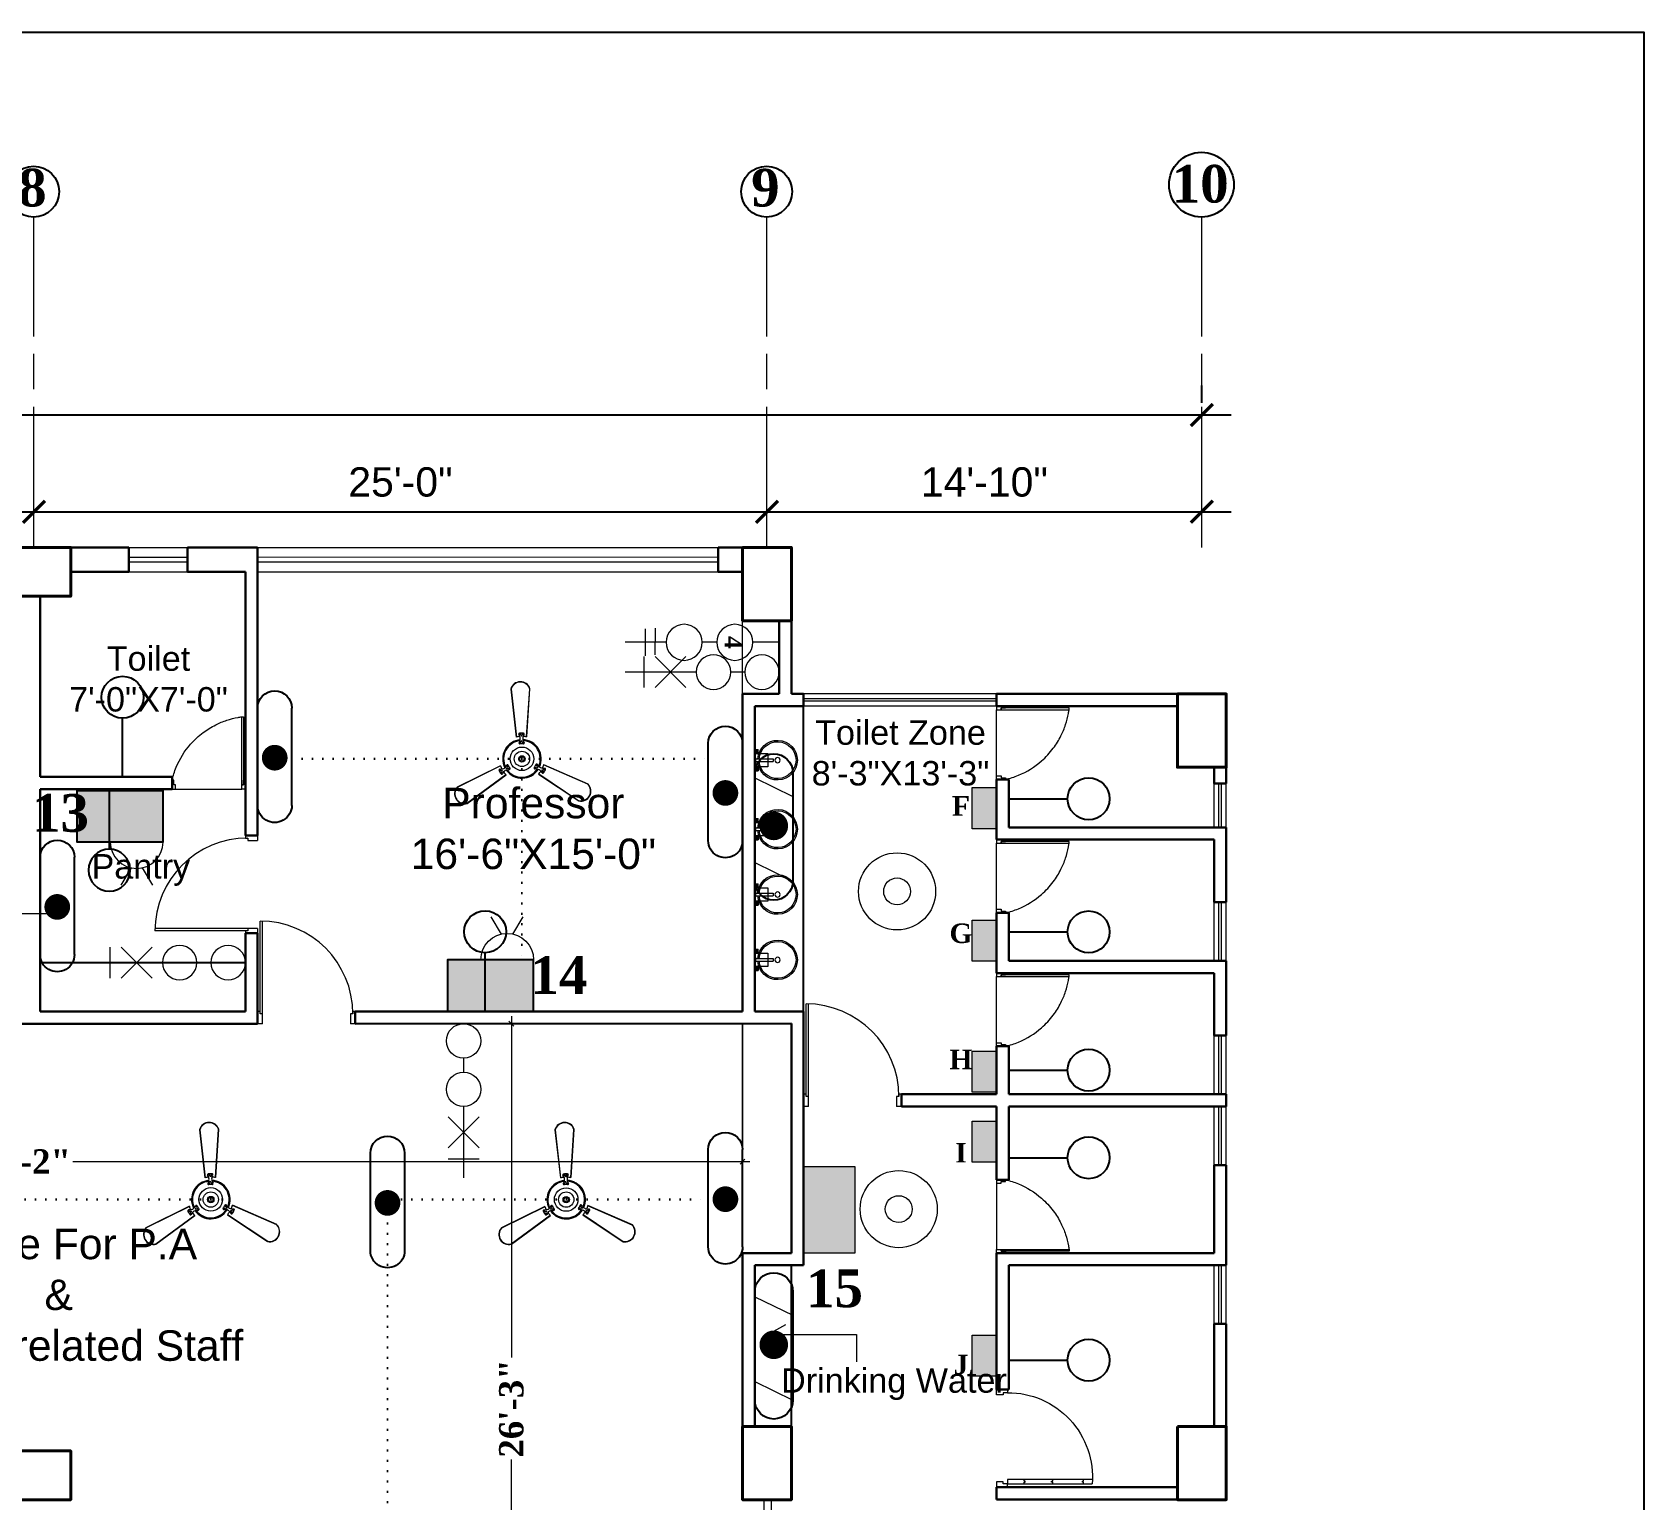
# Model space of a CAD drawing. Header units: inches. Extents: x -12 to 20935469, y -1604 to 24729220.
# Drawn here: x 20825579 to 20826238, y 24656648 to 24657249 of the extents above; entities that cross this region are included whole.
import ezdxf

# ---------------------------------------------------------------- set-up
doc = ezdxf.new("R2010")
doc.units = ezdxf.units.IN
doc.header["$LTSCALE"] = 0.03
doc.header["$MEASUREMENT"] = 0
doc.header["$PDMODE"] = 32
doc.header["$PDSIZE"] = 15
doc.linetypes.add('ACAD_ISO08W100', pattern=[36, 24, -3, 6, -3])
doc.linetypes.add('DOT', pattern=[0.25, 0, -0.25])
for name, color, linetype, lineweight in [('0-elect.fixture-3 fan', 200, 'Continuous', 20), ('2', 7, 'Continuous', 9), ('column', 1, 'Continuous', 40), ('Dim Line', 252, 'Continuous', 13), ('Dimiention', 75, 'Continuous', 18), ('Door', 7, 'Continuous', 18), ('E-CF', 4, 'Continuous', 30), ('Glass Line', 252, 'Continuous', 9), ('Grid Line', 252, 'Continuous', 18), ('Hatch', 253, 'Continuous', 15), ('line', 7, 'Continuous', 9), ('Main Wall', 7, 'Continuous', 30), ('STAIR', 46, 'Continuous', 15), ('TOILET FIXTURE', 142, 'Continuous', 5), ('wind.', 150, 'Continuous', 20)]:
    doc.layers.add(name, color=color, linetype=linetype, lineweight=lineweight)
for name, color, linetype in [('AC TEXT', 151, 'DOT'), ('DIM TEXT 2025', 7, 'Continuous'), ('H', 154, 'Continuous'), ('SB TEXT', 215, 'DOT'), ('TEXT', 7, 'Continuous'), ('w', 188, 'DOT')]:
    doc.layers.add(name, color=color, linetype=linetype)
doc.styles.add('2', font='swisscl.ttf')
doc.styles.add('RomanS', font='arial.ttf', dxfattribs={"height": 12})
doc.styles.get("Standard").update_dxf_attribs({"font": 'timesbd.ttf'})
doc.dimstyles.new('Aec_Arch_I', dxfattribs={"dimscale": 96, "dimtxt": 12, "dimasz": 0.09375, "dimexe": 0.125, "dimexo": 0.125, "dimgap": 0.0625, "dimtad": 1, "dimdec": 0, "dimzin": 3, "dimdsep": 46, "dimlunit": 4, "dimtxsty": 'RomanS', "dimblk1": 'ARCHTICK', "dimblk2": 'ARCHTICK', "dimsah": 1, "dimcen": 0.09375, "dimdle": 0.125, "dimadec": 0, "dimazin": 0, "dimtfac": 0.75, "dimtdec": 0, "dimtmove": 2, "dimatfit": 3, "dimldrblk": 'ARCHTICK', "dimfxl": 1, "dimfrac": 1, "dimtolj": 1, "dimtzin": 0, "dimarcsym": 0})
doc.dimstyles.new('Standard 8', dxfattribs={"dimtxt": 7, "dimasz": 2, "dimexe": 2, "dimexo": 2, "dimgap": 2, "dimtad": 0, "dimdec": 0, "dimzin": 3, "dimdsep": 46, "dimlunit": 4, "dimtxsty": 'Standard', "dimblk": 'OBLIQUE', "dimcen": 3, "dimdle": 3, "dimclrd": 256, "dimclre": 256, "dimclrt": 256, "dimadec": 0, "dimazin": 0, "dimtfac": 1, "dimtdec": 0, "dimtix": 1, "dimtofl": 0, "dimtmove": 0, "dimatfit": 0, "dimldrblk": 'OBLIQUE', "dimfxl": 1, "dimtolj": 1, "dimtzin": 0, "dimlwd": -1, "dimlwe": -1, "dimarcsym": 0})

# ---------------------------------------------------------------- blocks, each defined once
blk = doc.blocks.new('sssss-flat-876')
at = {"layer": 'Door', "linetype": 'Continuous', "ltscale": 3}
blk.add_line((3666.52, 84027.2), (3666.52, 84055.74), dxfattribs=at)
at = {"layer": 'Door', "linetype": 'Continuous', "ltscale": 3, "extrusion": (-7.21527e-09, -3.35624e-18, 1), "elevation": 0}
for points in [[(3666.52, 84057.2), (3666.52, 84055.74), (3668.35, 84055.74), (3668.35, 84056.47), (3670.18, 84056.47), (3670.18, 84057.2)], [(3668.35, 84055.74), (3696.16, 84055.74), (3696.16, 84056.47), (3668.35, 84056.47)]]:
    blk.add_lwpolyline(points, close=True, dxfattribs=at)
at = {"layer": 'Door', "linetype": 'Continuous', "ltscale": 3, "flags": 128}
blk.add_lwpolyline([(3670.18, 84027.2, 0.04096), (3675.47, 84028.9, 0.082496), (3684.93, 84034.78, 0.052187), (3689.72, 84039.97, 0.043988), (3692.86, 84045.05, 0.036571), (3694.75, 84049.63, 0.034751), (3695.92, 84054.2, 0.011435), (3696.16, 84055.74)], format="xyb", dxfattribs=at)
at = {"layer": 'Door', "linetype": 'Continuous', "ltscale": 3}
blk.add_lwpolyline([(3666.52, 84027.2), (3666.52, 84028.66), (3668.35, 84028.66), (3668.35, 84027.93), (3670.18, 84027.93), (3670.18, 84027.2)], close=True, dxfattribs=at)
blk = doc.blocks.new('$D40')
at = {"layer": 'Door'}
for p, q in [((1, 4), (1, 42)), ((2, 0), (2, 41.99)), ((1, 5), (0, 5)), ((2, 0), (0, 0)), ((2, 4), (1, 4)), ((39, 4), (38, 4)), ((38, 4), (38, 0)), ((40, 0), (38, 0)), ((40, 5), (38.99, 5)), ((39, 5), (39, 4))]:
    blk.add_line(p, q, dxfattribs=at)
blk.add_arc((1, 4), 38, 0, 90, dxfattribs=at)
blk = doc.blocks.new('Door_45')
at = {"layer": 'Door'}
for p, q in [((1.5, 4.97), (1.5, 43.97)), ((1.5, 40.03), (2.25, 40.03)), ((2.25, 40.03), (2.25, 39.53)), ((2.25, 39.53), (2.75, 39.53)), ((2.75, 39.53), (2.75, 40.03)), ((2.75, 40.03), (3.5, 40.03)), ((3.5, 44.03), (3.5, 4.97)), ((1.5, 25.77), (2.25, 25.77)), ((2.25, 25.77), (2.25, 25.27)), ((2.25, 25.27), (2.75, 25.27)), ((2.75, 25.77), (3.5, 25.77)), ((2.75, 25.27), (2.75, 25.77)), ((1.5, 12.57), (2.25, 12.57)), ((2.25, 12.57), (2.25, 13.07)), ((2.25, 13.07), (2.75, 13.07)), ((2.75, 13.07), (2.75, 12.57)), ((2.75, 12.57), (3.5, 12.57)), ((0, -0.03), (0, 4.97)), ((0, 4.97), (1.5, 4.97)), ((3.5, 4.97), (1.5, 4.97)), ((1.5, 4.97), (1.5, 2.97)), ((1.5, 2.97), (2.5, 2.97)), ((2.5, 2.97), (2.5, -0.03)), ((42.5, 3), (42.5, -0.03)), ((43.5, 3), (42.5, 3)), ((45, 5), (43.5, 5)), ((43.5, 5), (43.5, 3)), ((45, -0.03), (45, 5)), ((2.5, -0.03), (0, -0.03)), ((42.5, -0.03), (45, -0.03))]:
    blk.add_line(p, q, dxfattribs=at)
blk.add_arc((4.66, 5.26), 38.84, 359.62325, 94.66847, dxfattribs=at)
blk = doc.blocks.new('7-flat-72')
at = {"layer": 'Glass Line', "color": 8, "ltscale": 20}
for p, q in [((-64476.55, 376959.41), (-64476.55, 376966.61)), ((-64475.47, 376966.61), (-64476.55, 376966.61)), ((-64475.47, 376959.41), (-64475.47, 376966.61)), ((-64478.71, 376960.49), (-64480.33, 376960.49)), ((-64480.33, 376959.52), (-64480.33, 376960.49)), ((-64478.71, 376959.52), (-64480.33, 376959.52)), ((-64480.33, 376959.05), (-64480.33, 376959.41)), ((-64478.71, 376959.41), (-64480.33, 376959.41)), ((-64478.71, 376959.05), (-64480.33, 376959.05)), ((-64480.28, 376959.52), (-64480.28, 376960.49)), ((-64480.15, 376959.52), (-64480.15, 376960.49)), ((-64480.15, 376959.41), (-64480.15, 376959.52)), ((-64479.92, 376959.52), (-64479.92, 376960.49)), ((-64479.52, 376959.52), (-64479.52, 376960.49)), ((-64479.13, 376959.52), (-64479.13, 376960.49)), ((-64478.9, 376959.52), (-64478.9, 376960.49)), ((-64478.89, 376959.41), (-64478.89, 376959.52)), ((-64478.77, 376959.52), (-64478.77, 376960.49)), ((-64478.71, 376959.52), (-64478.71, 376960.49)), ((-64478.71, 376959.05), (-64478.71, 376959.41)), ((-64475.11, 376959.41), (-64476.91, 376959.41)), ((-64476.91, 376959.05), (-64476.91, 376959.41)), ((-64475.11, 376959.05), (-64476.91, 376959.05)), ((-64475.11, 376959.05), (-64475.11, 376959.41)), ((-64473.31, 376960.49), (-64471.69, 376960.49)), ((-64473.31, 376959.52), (-64473.31, 376960.49)), ((-64473.31, 376959.52), (-64471.69, 376959.52)), ((-64473.31, 376959.05), (-64473.31, 376959.41)), ((-64473.31, 376959.41), (-64471.69, 376959.41)), ((-64473.31, 376959.05), (-64471.69, 376959.05)), ((-64473.26, 376959.52), (-64473.26, 376960.49)), ((-64473.13, 376959.52), (-64473.13, 376960.49)), ((-64473.13, 376959.41), (-64473.13, 376959.52)), ((-64472.9, 376959.52), (-64472.9, 376960.49)), ((-64472.5, 376959.52), (-64472.5, 376960.49)), ((-64472.11, 376959.52), (-64472.11, 376960.49)), ((-64471.88, 376959.52), (-64471.88, 376960.49)), ((-64471.87, 376959.41), (-64471.87, 376959.52)), ((-64471.75, 376959.52), (-64471.75, 376960.49)), ((-64471.69, 376959.52), (-64471.69, 376960.49)), ((-64471.69, 376959.05), (-64471.69, 376959.41))]:
    blk.add_line(p, q, dxfattribs=at)
blk.add_circle((-64476.02, 376968.4, 0), 1.08, dxfattribs=at)
for radius, start, end in [(8.1, 273.83345, 266.18834), (7.55, 274.11503, 265.90676)]:
    blk.add_arc((-64476.02, 376968.4, 0), radius, start, end, dxfattribs=at)
blk = doc.blocks.new('SFSFSFS-flat-72')
at = {"layer": 'TOILET FIXTURE', "ltscale": 0.2}
blk.add_lwpolyline([(-3918.47, -3608.1), (-3918.47, -3602.7), (-3923.87, -3602.7), (-3923.87, -3608.1)], close=True, dxfattribs=at)
at = {"layer": 'TOILET FIXTURE', "ltscale": 20}
blk.add_blockref('7-flat-72', (60554.84, -380567.16), dxfattribs=at)
blk = doc.blocks.new('bulb')
at = {"layer": 'line', "color": 4, "lineweight": 25, "ltscale": 50}
for p, q in [((20823168.7, 24658803.9), (20823168.7, 24658777.6)), ((20823168.7, 24658790.8), (20823209.9, 24658790.8))]:
    blk.add_line(p, q, dxfattribs=at)
blk.add_circle((20823224.6, 24658790.8), 14.7, dxfattribs=at)
blk = doc.blocks.new('JUJUJUKIII')
at = {"layer": 'H', "ltscale": 50, "true_color": 0x999999, "transparency": 33554556}
h = blk.add_hatch(color=253, dxfattribs=at)
h.dxf.hatch_style = 1
h.paths.add_polyline_path([(7363219.9, 3291034.2), (7363425.7, 3291034.2), (7363425.7, 3291376.7), (7363219.9, 3291376.7)])
at = {"layer": 'Dimiention', "color": 4, "ltscale": 50}
blk.add_lwpolyline([(7363219.9, 3291034.2), (7363425.7, 3291034.2), (7363425.7, 3291376.7), (7363219.9, 3291376.7)], close=True, dxfattribs=at)
blk = doc.blocks.new('E-CF')
at = {"layer": '0-elect.fixture-3 fan', "color": 230, "linetype": 'ByBlock', "lineweight": 13, "ltscale": 5}
for p, q in [((-1.45, 6.53), (-2.38, 20.87)), ((-1.35, 6.55), (-2.29, 20.85)), ((3.24, 20.73), (1.65, 6.48)), ((3.34, 20.73), (1.74, 6.45)), ((-19.63, -7.46), (-6.46, -1.71)), ((-19.57, -7.54), (-6.43, -1.8)), ((-4.99, -4.44), (-16.92, -12.4)), ((-4.93, -4.51), (-16.88, -12.49)), ((16.28, -13.26), (4.71, -4.73)), ((16.32, -13.17), (4.78, -4.66)), ((6.34, -2.1), (19.2, -8.44)), ((6.37, -2.01), (19.25, -8.36))]:
    blk.add_line(p, q, dxfattribs=at)
at = {"layer": '0-elect.fixture-3 fan', "color": 232, "linetype": 'ByBlock', "lineweight": 13, "ltscale": 5}
for p, q in [((-0.35, 5.43), (-0.66, 4.81)), ((-0.33, 6.68), (-0.62, 7.28)), ((-0.35, 4.97), (-0.22, 4.72)), ((-0.29, 7.46), (-0.15, 7.2)), ((-0.02, 6.87), (0.23, 7.01)), ((0.04, 5.2), (0.29, 5.33)), ((0.42, 4.9), (0.56, 4.65)), ((0.48, 7.43), (0.62, 7.18)), ((0.6, 5.41), (0.87, 4.78)), ((0.63, 6.66), (0.96, 7.25)), ((-6.08, -2.77), (-6.75, -2.79)), ((-6.68, -3.29), (-6.53, -3.05)), ((-6.31, -3.97), (-6.16, -3.73)), ((-5.94, -3.44), (-6.18, -3.29)), ((-5.62, -3.61), (-6, -4.17)), ((-4.99, -2.18), (-4.57, -1.62)), ((-4.52, -2.55), (-4.76, -2.41)), ((-4.53, -3.01), (-3.84, -2.97)), ((-4.46, -2.08), (-4.31, -1.83)), ((-4.13, -2.78), (-3.98, -2.54)), ((4.38, -3.22), (3.69, -3.14)), ((4.03, -2.81), (3.74, -2.8)), ((4.47, -2.17), (4.18, -2.17)), ((4.47, -2.63), (4.47, -2.91)), ((4.87, -2.41), (4.49, -1.83)), ((5.44, -3.87), (5.79, -4.45)), ((6.19, -4.13), (5.9, -4.12)), ((5.94, -3.05), (6.61, -3.1)), ((5.95, -3.42), (5.94, -3.7)), ((6.6, -3.47), (6.31, -3.46))]:
    blk.add_line(p, q, dxfattribs=at)
at = {"layer": '0-elect.fixture-3 fan', "color": 5, "lineweight": 13}
blk.add_line((0, 0), (0, 0), dxfattribs=at)
at = {"layer": '0-elect.fixture-3 fan', "color": 230, "linetype": 'ByBlock', "lineweight": 13, "ltscale": 5, "extrusion": (0, 0, -1)}
for centre, major_axis, start_param, end_param in [((0.46, 19.91), (-2.12, 2.12), 5.823867, 8.359631), ((0.46, 19.91), (-2.05, 2.05), 5.830329, 8.353169), ((0, 0), (-4.05, 4.05), 5.068563, 7.021343), ((0, 0), (-3.85, 3.85), 5.085186, 7.003917), ((0, 0), (4.72, 4.72), -1.003222, -0.833722), ((0, 0), (-4.05, 4.05), 0.879773, 2.832553), ((0, 0), (-3.85, 3.85), 0.896396, 2.815126), ((0, 0), (4.72, 4.72), -0.690743, -0.521244), ((0, 0), (-4.72, 4.72), 5.068843, 5.238343), ((0, 0), (4.72, 4.72), 3.185569, 3.355068), ((0, 0), (4.05, 4.05), 1.403372, 3.356151), ((0, 0), (-3.85, 3.85), 2.990791, 4.909522), ((0, 0), (4.72, 4.72), 1.403652, 1.573151), ((0, 0), (-4.72, 4.72), 2.66197, 2.831469), ((-17.47, -9.55), (-2.12, 2.12), 3.729471, 6.265236), ((-17.47, -9.55), (-2.05, 2.05), 3.735934, 6.258773), ((17, -10.35), (-2.12, 2.12), 1.635076, 4.170841), ((17, -10.35), (2.05, 2.05), 0.070743, 2.593582)]:
    blk.add_ellipse(centre, major_axis=major_axis, ratio=1, start_param=start_param, end_param=end_param, dxfattribs=at)
at = {"layer": '0-elect.fixture-3 fan', "color": 232, "linetype": 'ByBlock', "lineweight": 13, "ltscale": 5, "extrusion": (0, 0, -1)}
for centre, major_axis, start_param, end_param in [((-0.44, 4.71), (0.169, 0.169), 2.26283, 4.381754), ((-0.41, 7.39), (-0.169, 0.169), 5.038692, 7.013305), ((-0.28, 4.84), (0.101, 0.101), 3.926991, 10.210176), ((0, 0), (5.4, 5.4), -0.840677, -0.683789), ((-0.22, 7.33), (0.101, 0.101), 3.926991, 10.210176), ((-2.18, 6.1), (-1.37, 1.37), 2.052913, 2.705807), ((0.11, 6.94), (0.101, 0.101), 3.926991, 10.210176), ((0.17, 5.27), (0.101, 0.101), 3.926991, 10.210176), ((0.49, 4.78), (0.101, 0.101), 3.926991, 10.210176), ((0.55, 7.31), (0.101, 0.101), 3.926991, 10.210176), ((2.58, 5.99), (1.46, 1.46), 3.643048, 4.257264), ((0.75, 7.36), (-0.169, 0.169), 0.887007, 2.86162), ((0, 0), (3.17, 3.17), -0.878763, -0.645703), ((0.66, 4.68), (0.169, 0.169), 0.376965, 2.49589), ((-6.75, -3.02), (0.169, 0.169), 3.505001, 5.479614), ((0, 0), (-5.4, 5.4), 4.91891, 5.075797), ((-6.6, -3.17), (0.101, 0.101), 3.926991, 10.210176), ((-6.19, -4.04), (0.169, 0.169), 1.373501, 3.348114), ((-6.24, -3.85), (0.101, 0.101), 3.926991, 10.210176), ((-6.06, -3.36), (0.101, 0.101), 3.926991, 10.210176), ((-6.47, -0.75), (1.46, 1.46), 1.548653, 2.162869), ((-4.19, -4.93), (-1.37, 1.37), 6.241703, 6.894597), ((-4.64, -2.48), (-0.101, 0.101), 5.497787, 11.780972), ((-4.38, -1.76), (-0.169, 0.169), 6.136552, 8.255476), ((-4.38, -1.96), (-0.101, 0.101), 5.497787, 11.780972), ((-4.05, -2.66), (0.101, 0.101), 3.926991, 10.210176), ((0, 0), (-3.17, 3.17), 4.880824, 5.113884), ((-3.86, -2.73), (0.169, 0.169), 0.168435, 2.287359), ((3.72, -2.9), (0.169, 0.169), 2.471361, 4.590285), ((0, 0), (-3.17, 3.17), 2.786429, 3.019489), ((3.89, -2.81), (0.101, 0.101), 3.926991, 10.210176), ((4.29, -1.97), (-0.169, 0.169), 5.928021, 8.046946), ((4.33, -2.17), (0.101, 0.101), 3.926991, 10.210176), ((4.47, -2.77), (0.101, 0.101), 3.926991, 10.210176), ((3.89, -5.22), (-1.46, 1.46), 1.025054, 1.63927), ((6.36, -1.16), (1.37, 1.37), 2.576511, 3.229406), ((6, -4.32), (-0.169, 0.169), 2.981402, 4.956015), ((5.95, -3.56), (-0.101, 0.101), 5.497787, 11.780972), ((6.05, -4.13), (0.101, 0.101), 3.926991, 10.210176), ((0, 0), (-5.4, 5.4), 2.824515, 2.981402), ((6.45, -3.47), (-0.101, 0.101), 5.497787, 11.780972), ((6.6, -3.33), (-0.169, 0.169), 0.849902, 2.824515)]:
    blk.add_ellipse(centre, major_axis=major_axis, ratio=1, start_param=start_param, end_param=end_param, dxfattribs=at)
at = {"layer": '0-elect.fixture-3 fan', "linetype": 'ByBlock', "lineweight": 13, "ltscale": 5, "extrusion": (0, 0, -1)}
blk.add_ellipse((0.01, 0.03), major_axis=(-2.47, 2.47), ratio=1, start_param=5.497787, end_param=11.780972, dxfattribs=at)
at = {"layer": '0-elect.fixture-3 fan', "color": 200, "linetype": 'ByBlock', "lineweight": 13, "ltscale": 5, "extrusion": (0, 0, -1)}
blk.add_ellipse((0, 0), major_axis=(-1.61, 1.61), ratio=1, start_param=5.497787, end_param=11.780972, dxfattribs=at)
at = {"layer": '0-elect.fixture-3 fan', "color": 190, "linetype": 'ByBlock', "lineweight": 13, "ltscale": 5, "extrusion": (0, 0, -1)}
for major_axis, start_param, end_param in [((0.666, 0.666), 3.926991, 10.210176), ((-0.461, 0.461), 5.497787, 11.780972)]:
    blk.add_ellipse((0, 0), major_axis=major_axis, ratio=1, start_param=start_param, end_param=end_param, dxfattribs=at)
blk = doc.blocks.new('FDDF')
at = {"layer": 'line', "color": 6, "linetype": 'Continuous', "lineweight": 25, "ltscale": 50}
for p, q in [((7351582.6, 3307777.3), (7351582.6, 3307351.8)), ((7351732.3, 3307777.3), (7351732.3, 3307351.8))]:
    blk.add_line(p, q, dxfattribs=at)
at = {"layer": 'line', "color": 6, "linetype": 'Continuous', "lineweight": 40, "ltscale": 50, "const_width": 56.1}
blk.add_lwpolyline([(7351657.4, 3307596.9, 1), (7351657.4, 3307540.8, 1)], format="xyb", close=True, dxfattribs=at)
at = {"layer": 'line', "color": 6, "linetype": 'Continuous', "lineweight": 25, "ltscale": 50}
for centre, start, end in [((7351657.4, 3307777.3), 0, 180), ((7351657.4, 3307351.8), 180, 0)]:
    blk.add_arc(centre, 74.8, start, end, dxfattribs=at)
blk = doc.blocks.new('fgftrfteter')
at = {"layer": 'Dimiention', "color": 4, "ltscale": 50}
for p, q in [((4580895, 2288123), (4580808, 2288269)), ((4580989, 2288123), (4581076, 2288269)), ((4580720, 2287906), (4581164, 2287906))]:
    blk.add_line(p, q, dxfattribs=at)
blk.add_arc((4580942, 2287906), 222, 0, 180, dxfattribs=at)
blk = doc.blocks.new('2PIN')
at = {"layer": 'H', "true_color": 0x000000, "transparency": 33554567}
h = blk.add_hatch(color=18, dxfattribs=at)
h.dxf.hatch_style = 1
h.paths.add_polyline_path([(20823027, 24658981.2), (20822972.3, 24658981.2), (20822972.3, 24658948.3), (20823027, 24658948.3)])
blk.add_lwpolyline([(20822972.3, 24658981.2), (20823027, 24658981.2), (20823027, 24658948.3), (20822972.3, 24658948.3)], close=True)
at = {"layer": '2', "color": 6, "lineweight": 25, "transparency": 33554648, "xscale": 0.07559514081214198, "yscale": 0.07559514081214198, "zscale": 0.07559514081214198}
blk.add_blockref('fgftrfteter', (20476692.1, 24486026.6), dxfattribs=at)
blk = doc.blocks.new('_Oblique')
at = {"color": 0, "linetype": 'ByBlock', "lineweight": -2}
blk.add_line((-0.5, -0.5), (0.5, 0.5), dxfattribs=at)
blk = doc.blocks.new('*D74')
at = {"layer": 'Defpoints', "color": 0, "transparency": 16777216}
for p in [(20825279.37, 24656843.28), (20825869.35, 24656843.28), (20825869.35, 24656786.77)]:
    blk.add_point(p, dxfattribs=at)
at = {"layer": 'DIM TEXT 2025', "lineweight": 0, "transparency": 16777216}
for p, q in [((20825279.37, 24656843.28), (20825279.37, 24656784.78)), ((20825869.35, 24656843.28), (20825869.35, 24656784.77)), ((20825276.37, 24656786.78), (20825553.48, 24656786.78)), ((20825872.35, 24656786.77), (20825595.24, 24656786.78))]:
    blk.add_line(p, q, dxfattribs=at)
at = {"layer": 'DIM TEXT 2025', "lineweight": 0, "transparency": 16777216, "xscale": 2, "yscale": 2, "zscale": 2}
for p, rotation in [((20825279.37, 24656786.78), 179.9999045527728), ((20825869.35, 24656786.77), 359.9999045527728)]:
    blk.add_blockref('_Oblique', p, dxfattribs=dict(at, rotation=rotation))
at = {"layer": 'DIM TEXT 2025', "lineweight": 0, "transparency": 16777216, "insert": (20825574.36, 24656786.78), "char_height": 10, "attachment_point": 5, "rotation": 359.9999}
blk.add_mtext('\\A1;49\'-2"', dxfattribs=at)
blk = doc.blocks.new('*D75')
at = {"layer": 'Defpoints', "color": 0, "transparency": 16777216}
for p in [(20825869.35, 24656843.28), (20825774.77, 24656528.23), (20825869.37, 24656528.23)]:
    blk.add_point(p, dxfattribs=at)
at = {"layer": 'DIM TEXT 2025', "lineweight": 0, "transparency": 16777216}
for p, q in [((20825869.35, 24656843.28), (20825772.77, 24656843.28)), ((20825774.77, 24656846.28), (20825774.77, 24656706.64)), ((20825774.77, 24656525.23), (20825774.77, 24656664.87)), ((20825869.37, 24656528.23), (20825772.77, 24656528.23))]:
    blk.add_line(p, q, dxfattribs=at)
at = {"layer": 'DIM TEXT 2025', "lineweight": 0, "transparency": 16777216, "xscale": 2, "yscale": 2, "zscale": 2}
for p, rotation in [((20825774.77, 24656843.28), 90), ((20825774.77, 24656528.23), 270)]:
    blk.add_blockref('_Oblique', p, dxfattribs=dict(at, rotation=rotation))
at = {"layer": 'DIM TEXT 2025', "lineweight": 0, "transparency": 16777216, "insert": (20825774.77, 24656685.75), "char_height": 10, "attachment_point": 5, "rotation": 90}
blk.add_mtext('\\A1;26\'-3"', dxfattribs=at)
blk = doc.blocks.new('GYTT')
at = {"layer": 'line', "color": 4, "ltscale": 50}
for radius in [19.73, 6.87]:
    blk.add_circle((20859470.76, -1441350.36), radius, dxfattribs=at)
blk = doc.blocks.new('JJUJUJUKI')
at = {"layer": 'line', "color": 6, "ltscale": 50}
for p, q in [((7363094.9, 3291793.9), (7362945.3, 3291866.9)), ((7363094.9, 3291460.9), (7362945.3, 3291533.9))]:
    blk.add_line(p, q, dxfattribs=at)
at = {"layer": 'line', "color": 5, "xscale": -1, "rotation": 180}
blk.add_blockref('FDDF', (11362.6, 6599218.7), dxfattribs=at)
blk = doc.blocks.new('RTRT')
at = {"layer": 'line', "color": 5}
blk.add_blockref('JJUJUJUKI', (0, 0), dxfattribs=at)
blk = doc.blocks.new('_ArchTick')
at = {"color": 0, "linetype": 'ByBlock', "lineweight": 35, "const_width": 0.15}
blk.add_lwpolyline([(-0.5, -0.5), (0.5, 0.5)], dxfattribs=at)
blk = doc.blocks.new('*D342')
at = {"layer": 'Defpoints', "color": 0, "transparency": 16777216}
for p in [(20821362.75, 24639400.93), (20821669.75, 24639400.93), (20821669.75, 24639400.93)]:
    blk.add_point(p, dxfattribs=at)
at = {"layer": 'Dim Line', "color": 0, "lineweight": -2, "transparency": 16777216}
for p, q in [((20821350.75, 24639400.93), (20821681.75, 24639400.93)), ((20821362.75, 24639388.93), (20821362.75, 24639388.93)), ((20821669.75, 24639388.93), (20821669.75, 24639388.93))]:
    blk.add_line(p, q, dxfattribs=at)
at = {"layer": 'Dim Line', "color": 0, "lineweight": -2, "transparency": 16777216, "xscale": 9, "yscale": 9, "zscale": 9, "rotation": 180}
blk.add_blockref('_ArchTick', (20821362.75, 24639400.93), dxfattribs=at)
at = {"layer": 'Dim Line', "color": 0, "lineweight": -2, "transparency": 16777216, "xscale": 9, "yscale": 9, "zscale": 9}
blk.add_blockref('_ArchTick', (20821669.75, 24639400.93), dxfattribs=at)
at = {"layer": 'Dim Line', "color": 0, "transparency": 16777216, "insert": (20821516.25, 24639413.05), "char_height": 12, "attachment_point": 5, "style": 'RomanS'}
blk.add_mtext('\\A1;25\'-7"', dxfattribs=at)
blk = doc.blocks.new('*D343')
at = {"layer": 'Defpoints', "color": 0, "transparency": 16777216}
for p in [(20821669.75, 24639400.93), (20821969.75, 24639400.93), (20821969.75, 24639400.93)]:
    blk.add_point(p, dxfattribs=at)
at = {"layer": 'Dim Line', "color": 0, "lineweight": -2, "transparency": 16777216}
blk.add_line((20821657.75, 24639400.93), (20821981.75, 24639400.93), dxfattribs=at)
at = {"layer": 'Dim Line', "color": 0, "lineweight": -2, "transparency": 16777216, "xscale": 9, "yscale": 9, "zscale": 9, "rotation": 180}
blk.add_blockref('_ArchTick', (20821669.75, 24639400.93), dxfattribs=at)
at = {"layer": 'Dim Line', "color": 0, "lineweight": -2, "transparency": 16777216, "xscale": 9, "yscale": 9, "zscale": 9}
blk.add_blockref('_ArchTick', (20821969.75, 24639400.93), dxfattribs=at)
at = {"layer": 'Dim Line', "color": 0, "transparency": 16777216, "insert": (20821819.75, 24639413.05), "char_height": 12, "attachment_point": 5, "style": 'RomanS'}
blk.add_mtext('\\A1;25\'-0"', dxfattribs=at)
blk = doc.blocks.new('*D344')
at = {"layer": 'Defpoints', "color": 0, "transparency": 16777216}
for p in [(20821969.75, 24639400.93), (20822147.72, 24639400.93), (20822147.72, 24639400.93)]:
    blk.add_point(p, dxfattribs=at)
at = {"layer": 'Dim Line', "color": 0, "lineweight": -2, "transparency": 16777216}
for p, q in [((20821957.75, 24639400.93), (20822159.72, 24639400.93)), ((20822147.72, 24639388.93), (20822147.72, 24639388.93))]:
    blk.add_line(p, q, dxfattribs=at)
at = {"layer": 'Dim Line', "color": 0, "lineweight": -2, "transparency": 16777216, "xscale": 9, "yscale": 9, "zscale": 9, "rotation": 180}
blk.add_blockref('_ArchTick', (20821969.75, 24639400.93), dxfattribs=at)
at = {"layer": 'Dim Line', "color": 0, "lineweight": -2, "transparency": 16777216, "xscale": 9, "yscale": 9, "zscale": 9}
blk.add_blockref('_ArchTick', (20822147.72, 24639400.93), dxfattribs=at)
at = {"layer": 'Dim Line', "color": 0, "transparency": 16777216, "insert": (20822058.74, 24639413.05), "char_height": 12, "attachment_point": 5, "style": 'RomanS'}
blk.add_mtext('\\A1;14\'-10"', dxfattribs=at)
blk = doc.blocks.new('*D329')
at = {"layer": 'Defpoints', "color": 0, "transparency": 16777216}
for p in [(20822147.72, 24639440.57), (20820144.28, 24639433.51), (20822147.72, 24639433.51)]:
    blk.add_point(p, dxfattribs=at)
at = {"layer": 'Dim Line', "color": 0, "lineweight": -2, "transparency": 16777216}
for p, q in [((20820144.28, 24639445.51), (20820144.28, 24639452.57)), ((20822147.72, 24639445.51), (20822147.72, 24639452.57)), ((20820132.28, 24639440.57), (20822159.72, 24639440.57))]:
    blk.add_line(p, q, dxfattribs=at)
at = {"layer": 'Dim Line', "color": 0, "lineweight": -2, "transparency": 16777216, "xscale": 9, "yscale": 9, "zscale": 9, "rotation": 180}
blk.add_blockref('_ArchTick', (20820144.28, 24639440.57), dxfattribs=at)
at = {"layer": 'Dim Line', "color": 0, "lineweight": -2, "transparency": 16777216, "xscale": 9, "yscale": 9, "zscale": 9}
blk.add_blockref('_ArchTick', (20822147.72, 24639440.57), dxfattribs=at)
at = {"layer": 'Dim Line', "color": 0, "transparency": 16777216, "insert": (20821146, 24639452.7), "char_height": 12, "attachment_point": 5, "style": 'RomanS'}
blk.add_mtext('\\A1;166\'-11"', dxfattribs=at)
blk = doc.blocks.new('rfgrtrtgrtgr')
at = {"layer": 'Dimiention', "ltscale": 50}
for p, q in [((11249437.2, 1692057.9), (11249437.5, 1691968.7)), ((11249469.8, 1692055.5), (11249470, 1691966.3)), ((11249506, 1692013.3), (11249368.7, 1692013.3)), ((11249675.2, 1692013.3), (11249626.5, 1692013.3)), ((11249883.8, 1692013.3), (11249795.7, 1692013.3))]:
    blk.add_line(p, q, dxfattribs=at)
for centre in [(11249566.2, 1692013.3), (11249735.5, 1692013.3)]:
    blk.add_circle(centre, 60.2, dxfattribs=at)
blk = doc.blocks.new('gy')
at = {"layer": 'Dimiention', "color": 18, "ltscale": 50, "true_color": 0x000000}
for p, q in [((3543686.26, 5183217.13), (3543686.26, 5183211.14)), ((3543688.4, 5183217.13), (3543694.39, 5183211.14)), ((3543694.39, 5183217.13), (3543688.4, 5183211.14)), ((3543696.38, 5183214.14), (3543682.58, 5183214.14)), ((3543705.77, 5183214.14), (3543703.06, 5183214.14))]:
    blk.add_line(p, q, dxfattribs=at)
for centre in [(3543699.72, 5183214.14), (3543709.11, 5183214.14)]:
    blk.add_circle(centre, 3.34, dxfattribs=at)
blk = doc.blocks.new('GRID')
at = {"layer": 'Grid Line', "color": 252, "linetype": 'ACAD_ISO08W100', "lineweight": 9, "ltscale": 80, "true_color": 0x939598}
for p, q in [((20821669.75, 24639386.33), (20821669.75, 24639521.55)), ((20821969.75, 24639386.33), (20821969.75, 24639521.54)), ((20822147.72, 24639386.33), (20822147.72, 24639521.54))]:
    blk.add_line(p, q, dxfattribs=at)
at = {"layer": 'TEXT'}
for centre, radius in [((20822147.58, 24639534.81), 13.27), ((20821669.61, 24639531.97), 10.42), ((20821969.61, 24639531.96), 10.42)]:
    blk.add_circle(centre, radius, dxfattribs=at)
at = {"layer": 'TEXT', "char_height": 15.435, "width": 227.4581, "attachment_point": 8, "rotation": 0}
for s, insert in [('\\A1;8', (20821669.09, 24639525.67)), ('\\A1;9', (20821969.1, 24639525.66)), ('\\A1;10', (20822147.07, 24639527.25))]:
    blk.add_mtext(s, dxfattribs=dict(at, insert=insert))
at = {"layer": 'Dim Line'}
for base, p1, p2, picture, middle in [((20822147.72, 24639440.57), (20820144.28, 24639433.51), (20822147.72, 24639433.51), '*D329', (20821146, 24639452.7)), ((20821669.75, 24639400.93), (20821362.75, 24639400.93), (20821669.75, 24639400.93), '*D342', (20821516.25, 24639413.05)), ((20821969.75, 24639400.93), (20821669.75, 24639400.93), (20821969.75, 24639400.93), '*D343', (20821819.75, 24639413.05)), ((20822147.72, 24639400.93), (20821969.75, 24639400.93), (20822147.72, 24639400.93), '*D344', (20822058.74, 24639413.05))]:
    dim = blk.add_linear_dim(base=base, p1=p1, p2=p2, dimstyle='Aec_Arch_I', dxfattribs=at)
    dim.commit()
    dim.dimension.update_dxf_attribs({"geometry": picture, "text_midpoint": middle})

msp = doc.modelspace()

# ---------------------------------------------------------------- linework, layer by layer
for p, q in [((20826067.32, 24656978.24), (20826067.32, 24656978.24)), ((20825894.35, 24656848.29), (20825894.35, 24656973.24)), ((20825581.87, 24656868.27), (20825665.87, 24656868.27)), ((20825889.35, 24656678.35), (20825889.35, 24656744.39)), ((20825978.35, 24656653.55), (20825973.35, 24656653.55))]:
    msp.add_line(p, q)
at = {"layer": 'column', "lineweight": 40, "ltscale": 20}
for points in [[(20825564.37, 24657038.25), (20825564.37, 24657018.25), (20825594.37, 24657018.25), (20825594.37, 24657038.25)], [(20825869.35, 24657038.24), (20825889.35, 24657038.24), (20825889.35, 24657008.24), (20825869.35, 24657008.24)], [(20826047.32, 24656978.24), (20826067.32, 24656978.24), (20826067.32, 24656948.24), (20826047.32, 24656948.24)], [(20825869.35, 24656678.35), (20825889.35, 24656678.35), (20825889.35, 24656648.37), (20825869.35, 24656648.37)], [(20826047.32, 24656678.37), (20826067.32, 24656678.37), (20826067.32, 24656648.37), (20826047.32, 24656648.37)], [(20825564.37, 24656668.37), (20825564.37, 24656648.37), (20825594.37, 24656648.38), (20825594.37, 24656668.38)]]:
    msp.add_lwpolyline(points, close=True, dxfattribs=at)
at = {"layer": 'Defpoints'}
msp.add_lwpolyline([(20823799.35, 24657249.12), (20826238.21, 24657249.12), (20826238.21, 24655667.82), (20823799.35, 24655667.82)], close=True, dxfattribs=at)
at = {"layer": 'Hatch'}
msp.add_line((20825869.35, 24656978.24), (20825869.35, 24657008.22), dxfattribs=at)
at = {"layer": 'Hatch', "lineweight": 5}
for p, q in [((20825588.87, 24656888.27), (20825492.87, 24656888.27)), ((20825869.35, 24656749.39), (20825869.35, 24656843.28))]:
    msp.add_line(p, q, dxfattribs=at)
at = {"layer": 'Main Wall', "lineweight": 30}
for p, q in [((20825618.12, 24657038.25), (20825594.37, 24657038.25)), ((20825618.12, 24657028.28), (20825618.12, 24657038.25)), ((20825670.87, 24657038.25), (20825642.12, 24657038.25)), ((20825642.12, 24657028.28), (20825642.12, 24657038.25)), ((20825670.87, 24657038.25), (20825670.87, 24656920.27)), ((20825859.35, 24657038.24), (20825869.35, 24657038.24)), ((20825859.35, 24657028.24), (20825859.35, 24657038.24)), ((20825618.12, 24657028.28), (20825594.37, 24657028.28)), ((20825665.87, 24657028.28), (20825642.12, 24657028.28)), ((20825665.87, 24657028.28), (20825665.87, 24656920.27)), ((20825869.35, 24657028.25), (20825859.35, 24657028.24)), ((20825581.87, 24656944.27), (20825581.87, 24657018.25)), ((20825884.35, 24656978.24), (20825884.35, 24657008.24)), ((20825889.35, 24656978.24), (20825889.35, 24657008.24)), ((20825869.35, 24656848.28), (20825869.35, 24656978.24)), ((20825884.35, 24656978.24), (20825869.35, 24656978.24)), ((20825894.35, 24656978.24), (20825889.35, 24656978.24)), ((20825894.35, 24656973.24), (20825894.35, 24656978.24)), ((20826047.32, 24656978.24), (20825973.35, 24656978.24)), ((20825973.35, 24656973.24), (20825973.35, 24656978.24)), ((20825874.35, 24656848.28), (20825874.35, 24656973.24)), ((20825894.35, 24656973.24), (20825874.35, 24656973.24)), ((20826047.32, 24656973.24), (20825973.35, 24656973.24)), ((20826067.32, 24656941.62), (20826067.32, 24656948.24)), ((20825581.87, 24656944.27), (20825635.87, 24656944.27)), ((20825635.87, 24656944.27), (20825635.87, 24656939.27)), ((20825978.35, 24656943.24), (20825973.35, 24656943.24)), ((20825978.35, 24656943.24), (20825978.35, 24656923.62)), ((20825581.87, 24656939.27), (20825635.87, 24656939.27)), ((20825581.87, 24656848.27), (20825581.87, 24656939.27)), ((20825978.35, 24656923.62), (20826067.32, 24656923.62)), ((20826067.32, 24656893.01), (20826067.32, 24656923.62)), ((20825665.87, 24656920.27), (20825670.87, 24656920.27)), ((20825973.35, 24656918.62), (20826062.32, 24656918.62)), ((20825973.35, 24656888.62), (20825978.35, 24656888.62)), ((20825978.35, 24656888.62), (20825978.35, 24656869.01)), ((20825665.87, 24656848.27), (20825665.87, 24656880.27)), ((20825665.87, 24656880.27), (20825670.87, 24656880.27)), ((20825670.87, 24656880.27), (20825670.87, 24656843.26)), ((20825978.35, 24656869.01), (20826067.32, 24656869.01)), ((20826067.32, 24656838.39), (20826067.32, 24656869.01)), ((20825973.35, 24656864.01), (20826062.32, 24656864.01)), ((20826062.32, 24656864.01), (20826062.32, 24656838.39)), ((20825670.87, 24656843.26), (20825487.87, 24656843.27)), ((20825581.87, 24656848.27), (20825665.87, 24656848.27)), ((20825710.87, 24656848.27), (20825869.35, 24656848.28)), ((20825710.87, 24656843.27), (20825710.87, 24656848.27)), ((20825710.87, 24656843.27), (20825889.35, 24656843.28)), ((20825874.35, 24656848.28), (20825894.35, 24656848.29)), ((20825889.35, 24656749.39), (20825889.35, 24656843.28)), ((20825894.35, 24656814.39), (20825894.35, 24656848.29)), ((20826067.32, 24656838.39), (20826062.32, 24656838.39)), ((20825973.35, 24656834.01), (20825978.35, 24656834.01)), ((20825894.35, 24656744.39), (20825894.35, 24656814.39)), ((20825934.35, 24656809.39), (20825934.35, 24656814.39)), ((20825934.35, 24656809.39), (20825973.35, 24656809.39)), ((20825973.35, 24656779.39), (20825973.35, 24656809.39)), ((20826067.32, 24656814.39), (20825978.35, 24656814.39)), ((20825978.35, 24656809.39), (20826067.32, 24656809.39)), ((20825978.35, 24656779.39), (20825978.35, 24656809.39)), ((20826067.32, 24656809.39), (20826067.32, 24656814.39)), ((20826062.32, 24656785.39), (20826067.32, 24656785.39)), ((20826062.32, 24656785.39), (20826062.32, 24656749.39)), ((20826067.32, 24656744.39), (20826067.32, 24656785.39)), ((20825973.35, 24656779.39), (20825978.35, 24656779.39)), ((20825869.35, 24656678.37), (20825869.35, 24656749.39)), ((20825889.35, 24656749.39), (20825869.35, 24656749.39)), ((20825874.35, 24656678.37), (20825874.35, 24656744.39)), ((20825894.35, 24656744.39), (20825874.35, 24656744.39)), ((20825973.35, 24656693.55), (20825973.35, 24656749.39)), ((20825973.35, 24656749.39), (20826062.32, 24656749.39)), ((20825978.35, 24656693.55), (20825978.35, 24656744.39)), ((20825978.35, 24656744.39), (20826067.32, 24656744.39)), ((20826062.32, 24656720.39), (20826062.32, 24656678.37)), ((20826062.32, 24656720.39), (20826067.32, 24656720.39)), ((20826067.32, 24656678.37), (20826067.32, 24656720.39)), ((20825973.35, 24656693.55), (20825978.35, 24656693.55)), ((20825973.35, 24656653.55), (20826047.32, 24656653.55)), ((20825973.35, 24656653.55), (20825973.35, 24656648.52)), ((20825973.35, 24656648.52), (20826047.32, 24656648.52))]:
    msp.add_line(p, q, dxfattribs=at)
for points in [[(20826062.32, 24656948.24), (20826062.32, 24656941.62)], [(20825973.35, 24656943.24), (20825973.35, 24656918.62)], [(20826062.32, 24656941.62), (20826067.32, 24656941.62)], [(20826062.32, 24656918.62), (20826062.32, 24656893.01)], [(20825973.35, 24656888.62), (20825973.35, 24656864.01)], [(20826062.32, 24656893.01), (20826067.32, 24656893.01)], [(20825973.35, 24656834.01), (20825973.35, 24656814.39)], [(20825978.35, 24656834.01), (20825978.35, 24656814.39)], [(20825973.35, 24656814.39), (20825934.35, 24656814.39)]]:
    msp.add_lwpolyline(points, dxfattribs=at)
at = {"layer": 'STAIR', "color": 253, "lineweight": 5}
for p, q in [((20825879.75, 24656716.08), (20825887.05, 24656720.12)), ((20825879.75, 24656716.08), (20825915.98, 24656716.08)), ((20825879.75, 24656716.08), (20825887.05, 24656712.05)), ((20825915.98, 24656716.08), (20825915.98, 24656704.84))]:
    msp.add_line(p, q, dxfattribs=at)
at = {"layer": 'w', "linetype": 'DOT', "lineweight": 30, "ltscale": 550, "transparency": 33554661}
for p, q in [((20825684.89, 24656951.65), (20825855.33, 24656951.65)), ((20825779.08, 24656951.65), (20825779.08, 24656869.4)), ((20825495.42, 24656771.24), (20825659.61, 24656771.24)), ((20825717.05, 24656771.24), (20825855.33, 24656771.24)), ((20825724.06, 24656769.9), (20825724.06, 24656598.69))]:
    msp.add_line(p, q, dxfattribs=at)
at = {"layer": 'wind.', "lineweight": 5}
for p, q in [((20825618.12, 24657038.25), (20825642.12, 24657038.25)), ((20825618.12, 24657034.26), (20825642.12, 24657034.26)), ((20825670.87, 24657038.25), (20825859.35, 24657038.25)), ((20825670.87, 24657034.27), (20825859.35, 24657034.34)), ((20825618.12, 24657032.26), (20825642.12, 24657032.26)), ((20825618.12, 24657028.28), (20825642.12, 24657028.28)), ((20825670.87, 24657032.27), (20825859.35, 24657032.34)), ((20825670.87, 24657028.25), (20825859.35, 24657028.24)), ((20825973.35, 24656978.24), (20825894.35, 24656978.24)), ((20825973.35, 24656976.24), (20825894.35, 24656976.24)), ((20825973.35, 24656975.24), (20825894.35, 24656975.24)), ((20825973.35, 24656973.24), (20825894.35, 24656973.24)), ((20826062.32, 24656923.62), (20826062.32, 24656941.62)), ((20826064.32, 24656923.62), (20826064.32, 24656941.62)), ((20826065.32, 24656923.62), (20826065.32, 24656941.62)), ((20826067.32, 24656923.62), (20826067.32, 24656941.62)), ((20826062.32, 24656869.01), (20826062.32, 24656893.01)), ((20826064.32, 24656869.01), (20826064.32, 24656893.01)), ((20826065.32, 24656869.01), (20826065.32, 24656893.01)), ((20826067.32, 24656869.01), (20826067.32, 24656893.01)), ((20826062.32, 24656814.39), (20826062.32, 24656838.39)), ((20826064.32, 24656814.39), (20826064.32, 24656838.39)), ((20826065.32, 24656814.39), (20826065.32, 24656838.39)), ((20826067.32, 24656814.39), (20826067.32, 24656838.39)), ((20826062.32, 24656785.39), (20826062.32, 24656809.39)), ((20826064.32, 24656785.39), (20826064.32, 24656809.39)), ((20826065.32, 24656785.39), (20826065.32, 24656809.39)), ((20826067.32, 24656785.39), (20826067.32, 24656809.39)), ((20826062.32, 24656720.39), (20826062.32, 24656744.39)), ((20826064.32, 24656720.39), (20826064.32, 24656744.39)), ((20826065.32, 24656720.39), (20826065.32, 24656744.39)), ((20826067.32, 24656720.39), (20826067.32, 24656744.39))]:
    msp.add_line(p, q, dxfattribs=at)
at = {"layer": 'wind.'}
for p, q in [((20825878.15, 24656528.23), (20825878.15, 24656648.37)), ((20825881.15, 24656528.23), (20825881.15, 24656648.37))]:
    msp.add_line(p, q, dxfattribs=at)

# ---------------------------------------------------------------- block references
msp.add_blockref('GRID', (3909.6, 17651.9))
for name, p, xscale, yscale, zscale, rotation in [('bulb', (35220800.24, 12500899.77), 0.5837749611745884, 0.5837749611745884, 0.5837749611745884, 90), ('2PIN', (34206442.17, 40518381.28), 0.6429687876420656, 0.6429687876420656, 0.6429687876420656, 180.0278607246424), ('bulb', (35214882.06, 36819981.67), -0.5837749611745892, 0.5837749611745885, 0.5837749611745884, 90.02786090433423), ('bulb', (35220948.66, 12500803.78), 0.5837749611745884, 0.5837749611745884, 0.5837749611745884, 90.00000004090228), ('2PIN', (34214305.12, 8801914.23), -0.6429687876420657, 0.6429687876420657, 0.6429687876420657, 2.205941029842506e-07)]:
    msp.add_blockref(name, p, dxfattribs=dict(xscale=xscale, yscale=yscale, zscale=zscale, rotation=rotation))
at = {"xscale": 0.5837749611745884, "yscale": 0.5837749611745884, "zscale": 0.5837749611745884}
for p in [(8669933.87, 10261750.68), (8669933.87, 10261696.19), (8669933.87, 10261639.58), (8669933.87, 10261603.75), (8669933.87, 10261520.88)]:
    msp.add_blockref('bulb', p, dxfattribs=at)
at = {"layer": 'Dimiention', "yscale": 2.112111447955701, "zscale": 2.112111447955701}
for p, xscale, rotation in [((13341168.72, 35604513.1), -2.112111447955701, 180), ((13340950.24, 35604394.18), -2.112111447955701, 180), ((31773281.1, 17172127.64), 2.112111447955701, 89.99999999999999)]:
    msp.add_blockref('gy', p, dxfattribs=dict(at, xscale=xscale, rotation=rotation))
at = {"layer": 'Door', "ltscale": 20}
for p in [(20822306.83, 24572916.04), (20822306.83, 24572861.42), (20822306.83, 24572806.81)]:
    msp.add_blockref('sssss-flat-876', p, dxfattribs=at)
at = {"layer": 'Door'}
msp.add_blockref('$D40', (20825894.35, 24656809.39), dxfattribs=at)
at = {"layer": 'Door', "ltscale": 20, "xscale": -1, "rotation": 180}
msp.add_blockref('sssss-flat-876', (20822306.83, 24740806.59), dxfattribs=at)
at = {"layer": 'Door', "color": 250, "ltscale": 20, "xscale": -0.8888888888759539, "yscale": 0.8888888888759539, "zscale": 0.8888888888759539, "rotation": 270}
msp.add_blockref('Door_45', (20825973.38, 24656653.55), dxfattribs=at)
at = {"layer": 'E-CF', "xscale": -1.378879578969062, "yscale": 1.378879578969062, "zscale": 1.378879578969062}
for p in [(20825779.08, 24656951.65), (20825651.72, 24656771.28), (20825797.19, 24656771.24)]:
    msp.add_blockref('E-CF', p, dxfattribs=at)
at = {"layer": 'line', "color": 5}
for name, p, xscale, yscale, zscale, rotation in [('FDDF', (20136852.09, 24966860.32), -0.09369666655797602, 0.09369666655797602, 0.09369666655797602, 179.9999999896241), ('FDDF', (20137036.55, 24966845.89), -0.09369666655797602, 0.09369666655797602, 0.09369666655797602, 179.9999999896241), ('RTRT', (21592900.74, 24999821.11), 0.1041717382837106, 0.1041717382837106, 0.1041717382837106, 180), ('JUJUJUKIII', (21187266.69, 24495440.92), -0.04906729999451974, 0.04906729999451974, 0.04906729999451974, 359.9999999827058), ('FDDF', (20136763.09, 24966799.24), -0.09369666655797602, 0.09369666655797602, 0.09369666655797602, 179.9999999896241), ('JUJUJUKIII', (21187266.69, 24495386.73), -0.04906729999451974, 0.04906729999451974, 0.04906729999451974, 359.9999999827058), ('JUJUJUKIII', (21187266.69, 24495333.01), -0.04906729999451974, 0.04906729999451974, 0.04906729999451974, 359.9999999827058), ('JUJUJUKIII', (21187266.69, 24495304.41), -0.04906729999451974, 0.04906729999451974, 0.04906729999451974, 359.9999999827058), ('FDDF', (20136898.26, 24966678.08), -0.09369666655797602, 0.09369666655797602, 0.09369666655797602, 179.9999999896241), ('FDDF', (20137036.55, 24966679.6), -0.09369666655797602, 0.09369666655797602, 0.09369666655797602, 179.9999999896241), ('RTRT', (21592900.74, 24999608.71), 0.1041717382837106, 0.1041717382837106, 0.1041717382837106, 180), ('JUJUJUKIII', (21187266.69, 24495216.77), -0.04906729999451974, 0.04906729999451974, 0.04906729999451974, 359.9999999827058)]:
    msp.add_blockref(name, p, dxfattribs=dict(at, xscale=xscale, yscale=yscale, zscale=zscale, rotation=rotation))
for name, p, xscale, yscale, zscale in [('GYTT', (4138355.99, 25809977.7), 0.8000000007450581, 0.8000000007450581, 0.8000000007450581), ('JUJUJUKIII', (20069816.38, 24318816.02), 0.1026830631760966, 0.1026830631760966, 0.1026830631760966), ('GYTT', (4138356.66, 25809847.64), 0.8000000007450581, 0.8000000007450581, 0.8000000007450581)]:
    msp.add_blockref(name, p, dxfattribs=dict(at, xscale=xscale, yscale=yscale, zscale=zscale))
at = {"layer": 'Main Wall', "xscale": -1, "rotation": 270}
msp.add_blockref('sssss-flat-876', (20741608.67, 24653272.74), dxfattribs=at)
at = {"layer": 'Main Wall', "rotation": 90.00000000000001}
msp.add_blockref('$D40', (20825670.87, 24656880.27), dxfattribs=at)
at = {"layer": 'Main Wall'}
msp.add_blockref('$D40', (20825670.87, 24656843.26), dxfattribs=at)
at = {"layer": 'TEXT', "xscale": -0.12246412811567, "yscale": 0.12246412811567, "zscale": 0.12246412811567, "rotation": 180}
msp.add_blockref('rfgrtrtgrtgr', (19448177.14, 24864210.31), dxfattribs=at)
at = {"layer": 'TOILET FIXTURE', "ltscale": 20, "xscale": -1, "rotation": 270}
for p in [(20829482.45, 24660872.32), (20829482.45, 24660844.05), (20829482.45, 24660817.31), (20829482.45, 24660790.56)]:
    msp.add_blockref('SFSFSFS-flat-72', p, dxfattribs=at)

# ---------------------------------------------------------------- texts
at = {"layer": 'AC TEXT', "insert": (20825862.1, 24656999.36), "char_height": 7, "width": 227.4581, "attachment_point": 8, "rotation": 270}
msp.add_mtext('\\A1;4', dxfattribs=at)
at = {"layer": 'SB TEXT', "width": 227.4581, "attachment_point": 8, "rotation": 0}
for s, insert, char_height in [('13', (20825590.19, 24656921.6), 15.435), ('\\A1;F', (20825958.75, 24656928.42), 8), ('\\A1;G', (20825958.75, 24656876.16), 8), ('14', (20825794.2, 24656855.45), 15.435), ('\\A1;H', (20825958.75, 24656824.64), 8), ('\\A1;I', (20825958.75, 24656786.44), 8), ('\\A1;15', (20825907, 24656726.98), 15.435), ('\\A1;J', (20825958.75, 24656699.62), 8)]:
    msp.add_mtext(s, dxfattribs=dict(at, insert=insert, char_height=char_height))
at = {"layer": 'TEXT', "color": 30, "lineweight": 5, "ltscale": 20, "attachment_point": 2, "style": '2'}
for s, width, gutter_width, insert, char_height in [('{\\fArial|b0|i0|c0|p34;\\C0;Toilet \\P7\'-0"X7\'-0"}', 104.7597, 0.5, (20825626.22, 24656997.72), 10), ('{\\fArial|b0|i0|c0|p34;\\C0;Toilet Zone\\P8\'-3"X13\'-3"}', 104.7597, 0.5, (20825934.01, 24656967.45), 10), ('\\pxqc;{\\fArial|b0|i0|c0|p34;\\C0; \\PProfessor\\P\\pq*;16\'-6"X15\'-0"}', 95.6144, 0.5, (20825783.75, 24656960.62), 12.4758), ('\\pxqc;{\\fArial|b0|i0|c0|p34;\\C0; \\PPantry}', 63.5135, 0.5, (20825623.09, 24656929.35), 10), ('\\pxqc;{\\fArial|b0|i0|c0|p34;\\C0; \\PSpace For P.A \\P& \\POthers related Staff}', 151.3652, 0.5, (20825589.46, 24656780.13), 12.4758), ('\\pxsm1;{\\fArial|b0|i0|c0|p34;\\C0;Drinking Water }', 88.5626, 0.282, (20825931.32, 24656702.21), 10)]:
    msp.add_mtext_dynamic_manual_height_columns(s, width=width, gutter_width=gutter_width, heights=[0], dxfattribs=dict(at, insert=insert, char_height=char_height))

# ---------------------------------------------------------------- dimensions: what is measured, and where the dimension line sits
at = {"layer": 'DIM TEXT 2025', "lineweight": 0}
dim = msp.add_aligned_dim(p1=(20825279.37, 24656843.28), p2=(20825869.35, 24656843.28), distance=-56.51, dimstyle='Standard 8', override={"dimtxt": 10, "dimexo": 0, "dimlwd": 0, "dimlwe": 0}, dxfattribs=at)
dim.commit()
dim.dimension.update_dxf_attribs({"geometry": '*D74', "text_midpoint": (20825574.36, 24656786.78)})
dim = msp.add_linear_dim(base=(20825774.77, 24656528.23), p1=(20825869.35, 24656843.28), p2=(20825869.37, 24656528.23), angle=90, dimstyle='Standard 8', override={"dimtxt": 10, "dimexo": 0, "dimlwd": 0, "dimlwe": 0}, dxfattribs=at)
dim.commit()
dim.dimension.update_dxf_attribs({"geometry": '*D75', "text_midpoint": (20825774.77, 24656685.75)})

doc.saveas('drawing.dxf')
